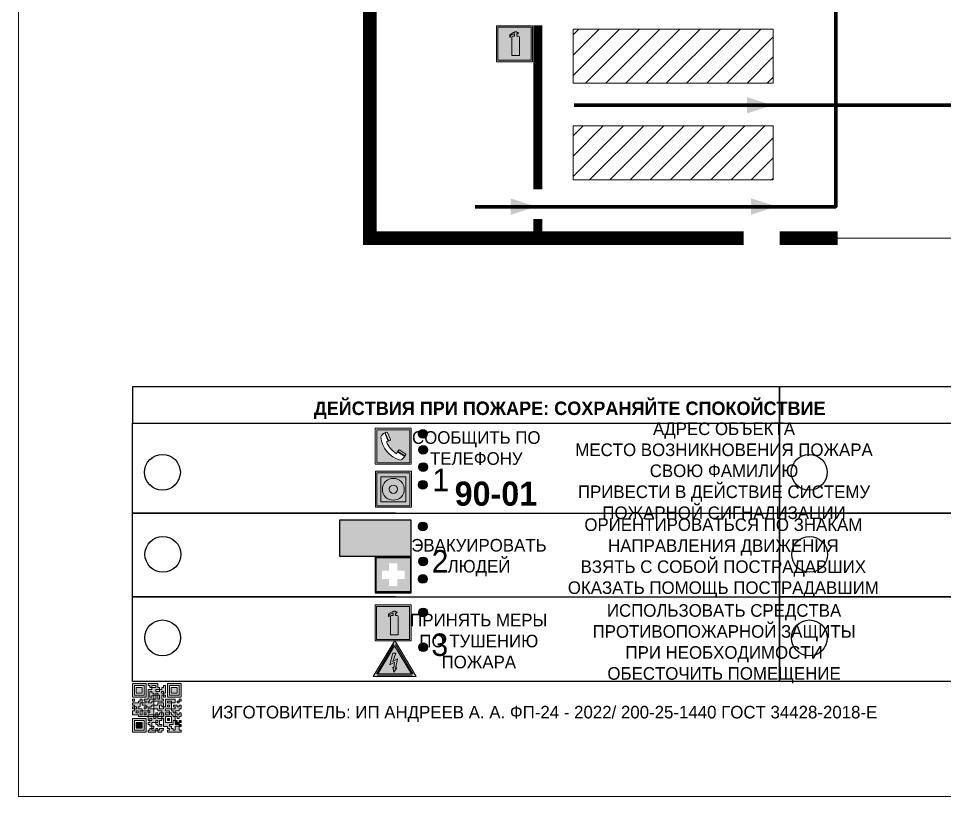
# Model space of a CAD drawing. Header units: millimetres. Extents: x 13810 to 67229, y 12374 to 21950.
# Drawn here: x 19059.6 to 19265.5, y 13756.9 to 13929.8 of the extents above; entities that cross this region are included whole.
import ezdxf

# ---------------------------------------------------------------- set-up
doc = ezdxf.new("R2010")
doc.units = ezdxf.units.MM
doc.layers.add('План_Штампы', color=7, linetype='Continuous')
doc.styles.add('обычный', font='arial.ttf')

# ---------------------------------------------------------------- blocks, each defined once
blk = doc.blocks.new('A$C3E6D3DDE')
at = {"lineweight": 5}
h = blk.add_hatch(color=40, dxfattribs=at)
h.paths.add_polyline_path([(24.1, 1.45), (16.46, -11.35), (31.74, -11.35)])
h.paths.add_polyline_path([(24.09, -0.46), (30.03, -10.41), (18.14, -10.41)], flags=16)
h.paths.add_polyline_path([(24.54, -3.08), (23.41, -6.02), (25.13, -5.01), (24.33, -8.5), (24.82, -8.27), (23.79, -9.86), (23.4, -8.04), (23.8, -8.43), (24.04, -6.29), (22.39, -7.25), (23.44, -3.08)], flags=0)
h = blk.add_hatch(color=256, dxfattribs=at)
h.paths.add_polyline_path([(24.37, 0.03, 0.567511), (23.82, 0.03), (17.59, -10.4, 0.582454), (17.86, -10.88), (30.32, -10.88, 0.582149), (30.6, -10.4)])
h.paths.add_polyline_path([(24.09, -0.46), (18.14, -10.41), (30.03, -10.41)], flags=16)
h.paths.add_polyline_path([(24.54, -3.08), (23.41, -6.02), (25.13, -5.01), (24.33, -8.5), (24.82, -8.27), (23.79, -9.86), (23.4, -8.04), (23.8, -8.43), (24.04, -6.29), (22.39, -7.25), (23.44, -3.08)], flags=0)
h = blk.add_hatch(color=40, dxfattribs=at)
h.paths.add_polyline_path([(24.09, -0.46), (18.14, -10.41), (30.03, -10.41)])
h.paths.add_polyline_path([(24.82, -8.27), (23.79, -9.86), (23.4, -8.04), (23.8, -8.43), (24.04, -6.29), (22.39, -7.25), (23.44, -3.08), (24.54, -3.08), (23.41, -6.02), (25.13, -5.01), (24.33, -8.5)], flags=16)
at = {"color": 40, "lineweight": 5}
for p, q in [((16.46, -11.35), (24.1, 1.45)), ((24.1, 1.45), (31.74, -11.35))]:
    blk.add_line(p, q, dxfattribs=at)
at = {"lineweight": 5}
for p, q in [((17.59, -10.4), (23.82, 0.03)), ((24.37, 0.03), (30.6, -10.4)), ((18.14, -10.41), (24.09, -0.46)), ((23.44, -3.08), (22.39, -7.25)), ((23.41, -6.02), (24.54, -3.08)), ((24.54, -3.08), (23.44, -3.08)), ((24.09, -0.46), (30.03, -10.41)), ((22.39, -7.25), (24.04, -6.29)), ((25.13, -5.01), (23.41, -6.02)), ((24.04, -6.29), (23.8, -8.43)), ((24.33, -8.5), (25.13, -5.01)), ((23.8, -8.43), (23.4, -8.04)), ((23.4, -8.04), (23.79, -9.86)), ((23.79, -9.86), (24.82, -8.27)), ((24.82, -8.27), (24.33, -8.5)), ((17.86, -10.88), (30.32, -10.88)), ((18.14, -10.41), (30.03, -10.41))]:
    blk.add_line(p, q, dxfattribs=at)
at = {"color": 50, "lineweight": 5}
blk.add_line((31.74, -11.35), (16.46, -11.35), dxfattribs=at)
blk = doc.blocks.new('A$C456E1F9C')
at = {"lineweight": 5}
h = blk.add_hatch(color=242, dxfattribs=at)
h.paths.add_polyline_path([(0.51, -1.47), (0.51, -13.26), (12.29, -13.26), (12.29, -1.47)])
h.paths.add_polyline_path([(5.42, -4.95, -0.254479), (4.78, -5.4), (3.52, -2.53, -0.209735), (4.23, -2.4)], flags=16)
h.paths.add_polyline_path([(8.53, -8.6), (10.87, -10.17), (10.54, -10.76), (8.03, -9.13, -0.192251)], flags=16)
h.paths.add_polyline_path([(4.61, -5.49, 0.005518), (3.87, -5.72, 0.128647), (7.49, -10.01, 0.00809), (7.83, -9.33), (10.47, -10.97, -0.16736), (8.99, -12.25, -0.327862), (1.95, -3.95, -0.166952), (3.36, -2.62)], flags=16)
at = {"color": 242, "lineweight": 5}
for p, q in [((0, -13.77), (0, -0.97)), ((12.8, -0.97), (0, -0.97)), ((4.61, -5.49), (3.36, -2.62)), ((3.52, -2.53), (4.78, -5.4)), ((4.23, -2.4), (5.42, -4.95)), ((12.8, -13.77), (12.8, -0.97)), ((7.83, -9.33), (10.47, -10.97)), ((8.03, -9.13), (10.54, -10.76)), ((10.81, -10.12), (8.53, -8.6)), ((10.54, -10.76), (10.8, -10.3)), ((10.8, -10.3), (10.81, -10.12)), ((0, -13.77), (12.8, -13.77))]:
    blk.add_line(p, q, dxfattribs=at)
blk.add_lwpolyline([(0.51, -1.47), (12.29, -1.47), (12.29, -13.26), (0.51, -13.26)], close=True, dxfattribs=at)
for centre, radius, start, end in [((4.59, -5.34), 2.99, 114.2845, 152.1974), ((4.02, -3.27), 0.891, 76.3284, 123.7092), ((11.12, -3.31), 9.19, 183.9915, 256.6009), ((14.98, -39.1), 35.17, 107.1487, 108.4135), ((13.86, -0.94), 11.08, 205.5536, 234.8762), ((4.68, -4.59), 0.824, 276.9621, 334.0723), ((-13.31, 0.8), 23.44, 332.5487, 334.4027), ((8.94, -9.5), 0.989, 114.4092, 157.9388), ((7.87, -9.46), 3, 291.9291, 329.9329)]:
    blk.add_arc(centre, radius, start, end, dxfattribs=at)
blk = doc.blocks.new('A$C54414219')
at = {"true_color": 0xffffff}
h = blk.add_hatch(color=7, dxfattribs=at)
h.paths.add_polyline_path([(2.39, -9.45), (2.39, -18.3), (11.23, -18.3), (11.23, -9.45)], flags=0)
h.paths.add_polyline_path([(10.71, -13.87, -1), (2.92, -13.87, -1)], flags=0)
h.paths.add_polyline_path([(8.3, -13.87, -1), (5.33, -13.87, -1)], flags=0)
h.paths.add_polyline_path([(0.41, -7.47), (0.41, -20.27), (13.21, -20.27), (13.21, -7.47)])
h.paths.add_polyline_path([(0.92, -19.77), (12.71, -19.77), (12.71, -7.98), (0.92, -7.98)], flags=16)
h.paths.add_polyline_path([(11.23, -9.45), (11.23, -18.3), (2.39, -18.3), (2.39, -9.45)], flags=0)
at = {"lineweight": 5}
h = blk.add_hatch(color=242, dxfattribs=at)
h.paths.add_polyline_path([(12.71, -7.98), (0.92, -7.98), (0.92, -19.77), (12.71, -19.77)])
h.paths.add_polyline_path([(11.23, -18.3), (2.39, -18.3), (2.39, -9.45), (11.23, -9.45)], flags=16)
h.paths.add_polyline_path([(10.71, -13.87, -1), (2.92, -13.87, -1)], flags=0)
h.paths.add_polyline_path([(8.3, -13.87, -1), (5.33, -13.87, -1)], flags=0)
at = {"true_color": 0xffffff}
h = blk.add_hatch(color=7, dxfattribs=at)
h.paths.add_polyline_path([(2.39, -9.45), (2.39, -18.3), (11.23, -18.3), (11.23, -9.45)])
h.paths.add_polyline_path([(10.71, -13.87, -1), (2.92, -13.87, -1)], flags=16)
h.paths.add_polyline_path([(8.3, -13.87, -1), (5.33, -13.87, -1)], flags=0)
at = {"lineweight": 5}
h = blk.add_hatch(color=242, dxfattribs=at)
h.paths.add_polyline_path([(2.92, -13.87, 1), (10.71, -13.87, 1)])
h.paths.add_polyline_path([(8.3, -13.87, -1), (5.33, -13.87, -1)], flags=16)
at = {"color": 242, "lineweight": 5}
for p, q in [((0.41, -20.27), (0.41, -7.47)), ((0.41, -7.47), (13.21, -7.47)), ((0.41, -7.47), (13.21, -7.47)), ((13.21, -20.27), (13.21, -7.47)), ((0.41, -20.27), (13.21, -20.27))]:
    blk.add_line(p, q, dxfattribs=at)
for points in [[(0.92, -7.98), (12.71, -7.98), (12.71, -19.77), (0.92, -19.77)], [(2.39, -9.45), (11.23, -9.45), (11.23, -18.3), (2.39, -18.3)]]:
    blk.add_lwpolyline(points, close=True, dxfattribs=at)
for radius in [3.89, 1.49]:
    blk.add_circle((6.81, -13.87), radius, dxfattribs=at)
blk = doc.blocks.new('A$C32E8229D')
at = {"true_color": 0xffffff}
blk.add_hatch(color=7, dxfattribs=at).paths.add_polyline_path([(0, 0), (0, -8), (16, -8), (16, 0)])
h = blk.add_hatch(color=126)
h.paths.add_polyline_path([(0.2, -0.2), (15.8, -0.2), (15.8, -7.8), (0.2, -7.8)])
h.paths.add_polyline_path([(13.49, -2.05), (12.08, -2.05), (11.37, -2.63, 0.162397), (11.29, -2.84), (11.29, -3.63), (10.35, -3.63), (10.35, -4.05), (11.68, -4.05), (11.68, -3.48), (12.26, -4.28), (11.29, -5.1), (11.29, -6.78), (11.85, -6.78), (11.85, -5.44), (12.8, -4.64), (12.8, -5.94), (14.46, -5.94), (14.46, -5.39), (13.45, -5.39), (13.45, -3.97), (12.46, -2.59), (13.15, -2.59), (13.69, -3.34), (14.18, -3)], flags=16)
h.paths.add_polyline_path([(10.74, -1.82, 1), (11.8, -1.82, 1)], flags=16)
h.paths.add_polyline_path([(9.39, -3.59), (5.99, -3.59), (6.56, -3.03), (5.91, -3.03), (5.1, -3.83), (5.91, -4.64), (6.56, -4.64), (5.99, -4.09), (9.39, -4.09)], flags=16)
h.paths.add_polyline_path([(4.29, -1.08), (1.72, -1.08), (1.72, -6.6), (4.29, -6.6)], flags=16)
at = {"color": 126}
blk.add_lwpolyline([(16, -8), (0, -8), (0, 0), (16, 0)], close=True, dxfattribs=at)
blk = doc.blocks.new('A$C18900ED3')
h = blk.add_hatch(color=126)
h.paths.add_polyline_path([(-0.18, -0.18), (-7.02, -0.18), (-7.02, -7.02), (-0.18, -7.02)])
h.paths.add_polyline_path([(-5.89, -4.46), (-5.89, -2.77), (-4.46, -2.77), (-4.46, -1.31), (-2.77, -1.31), (-2.77, -2.77), (-1.33, -2.77), (-1.33, -4.46), (-2.77, -4.46), (-2.77, -5.89), (-4.46, -5.89), (-4.46, -4.46)], flags=16)
at = {"color": 126}
for p, q in [((-7.2, 0), (-7.2, -7.2)), ((0, 0), (-7.2, 0)), ((0, -7.2), (0, 0)), ((-7.02, -7.02), (-7.02, -0.18)), ((-7.02, -0.18), (-0.18, -0.18)), ((-0.18, -0.18), (-0.18, -7.02)), ((-7.2, -7.2), (0, -7.2)), ((-0.18, -7.02), (-7.02, -7.02))]:
    blk.add_line(p, q, dxfattribs=at)
blk = doc.blocks.new('A$C3AD82952')
at = {"true_color": 0xf5f5ff}
h = blk.add_hatch(color=7, dxfattribs=at)
h.dxf.hatch_style = 1
h.paths.add_polyline_path([(8.21, 8.73, 0.414214), (7.89, 9.05), (7.22, 9.05), (7.22, 9.92), (7.59, 9.92, 1), (7.57, 10.36), (7.22, 10.36), (7.22, 10.6), (6.43, 10.6), (6.43, 10.36), (6.01, 10.36), (4.74, 9.59), (4.74, 8.69), (4.98, 8.73), (4.98, 9.26), (6.12, 9.91), (6.43, 9.91), (6.43, 9.05), (5.76, 9.05, 0.414214), (5.44, 8.73), (5.44, 2.2), (8.21, 2.2)], flags=0)
h.paths.add_polyline_path([(12.8, 12.8), (0, 12.8), (0, 0), (12.8, 0)])
h.paths.add_polyline_path([(0.51, 12.29), (12.29, 12.29), (12.29, 0.51), (0.51, 0.51)], flags=16)
h.paths.add_polyline_path([(4.74, 9.59), (6.01, 10.36), (6.43, 10.36), (6.43, 10.6), (7.22, 10.6), (7.22, 10.36), (7.59, 10.36, -0.94586), (7.59, 9.92), (7.22, 9.92), (7.22, 9.05), (7.89, 9.05, -0.414214), (8.21, 8.73), (8.21, 2.2), (5.44, 2.2), (5.44, 8.73, -0.414214), (5.76, 9.05), (6.43, 9.05), (6.43, 9.91), (6.12, 9.91), (4.98, 9.26), (4.98, 8.73), (4.74, 8.69)], flags=0)
h = blk.add_hatch(color=242)
h.dxf.hatch_style = 1
h.paths.add_polyline_path([(12.29, 12.29), (0.51, 12.29), (0.51, 0.51), (12.29, 0.51)])
h.paths.add_polyline_path([(4.74, 8.69), (4.74, 9.59), (6.01, 10.36), (6.43, 10.36), (6.43, 10.6), (7.22, 10.6), (7.22, 10.36), (7.59, 10.36, -0.94586), (7.59, 9.92), (7.22, 9.92), (7.22, 9.05), (7.89, 9.05, -0.414214), (8.21, 8.73), (8.21, 2.2), (5.44, 2.2), (5.44, 8.73, -0.414214), (5.76, 9.05), (6.43, 9.05), (6.43, 9.91), (6.12, 9.91), (4.98, 9.26), (4.98, 8.73)], flags=16)
h = blk.add_hatch(color=7, dxfattribs=at)
h.dxf.hatch_style = 1
h.paths.add_polyline_path([(8.21, 8.73, 0.414214), (7.89, 9.05), (7.22, 9.05), (7.22, 9.92), (7.59, 9.92, 1), (7.57, 10.36), (7.22, 10.36), (7.22, 10.6), (6.43, 10.6), (6.43, 10.36), (6.01, 10.36), (4.74, 9.59), (4.74, 8.69), (4.98, 8.73), (4.98, 9.26), (6.12, 9.91), (6.43, 9.91), (6.43, 9.05), (5.76, 9.05, 0.414214), (5.44, 8.73), (5.44, 2.2), (8.21, 2.2)])
at = {"color": 242, "lineweight": 5}
for p, q in [((0, 0), (0, 12.8)), ((0, 12.8), (12.8, 12.8)), ((6.01, 10.36), (4.74, 9.59)), ((4.98, 9.26), (6.12, 9.91)), ((6.01, 10.36), (6.43, 10.36)), ((6.12, 9.91), (6.43, 9.91)), ((7.22, 10.6), (6.43, 10.6)), ((6.43, 10.6), (6.43, 10.36)), ((6.43, 9.91), (6.43, 9.05)), ((7.22, 10.36), (7.22, 10.6)), ((7.59, 10.36), (7.22, 10.36)), ((7.22, 9.05), (7.22, 9.92)), ((7.59, 9.92), (7.22, 9.92)), ((12.8, 0), (12.8, 12.8)), ((4.74, 9.59), (4.74, 8.69)), ((4.74, 8.69), (4.98, 8.73)), ((4.98, 8.73), (4.98, 9.26)), ((5.44, 2.2), (5.44, 8.73)), ((5.76, 9.05), (6.43, 9.05)), ((7.89, 9.05), (7.22, 9.05)), ((8.21, 2.2), (8.21, 8.73)), ((0, 0), (12.8, 0)), ((5.44, 2.2), (8.21, 2.2))]:
    blk.add_line(p, q, dxfattribs=at)
blk.add_lwpolyline([(0.51, 12.29), (12.29, 12.29), (12.29, 0.51), (0.51, 0.51)], close=True, dxfattribs=at)
for centre, radius, start, end in [((7.58, 10.14), 0.223, 273.1875, 86.8125), ((5.76, 8.73), 0.32, 90, 180), ((7.89, 8.73), 0.32, 0, 90)]:
    blk.add_arc(centre, radius, start, end, dxfattribs=at)
blk = doc.blocks.new('QR')
at = {"lineweight": 0}
h = blk.add_hatch(color=256, dxfattribs=at)
h.dxf.hatch_style = 1
h.paths.add_polyline_path([(9241.16, 2687.38), (9242.01, 2687.38), (9242.01, 2687.83), (9241.59, 2687.83), (9241.59, 2688.68), (9239.45, 2688.68), (9239.45, 2688.25), (9239.86, 2688.25), (9239.86, 2687.83), (9240.29, 2687.83), (9240.29, 2688.25), (9241.16, 2688.25), (9241.16, 2687.83), (9240.29, 2687.83), (9240.29, 2687.38), (9239.45, 2687.38), (9239.45, 2685.22), (9238.57, 2685.22), (9238.57, 2684.8), (9239.02, 2684.8), (9239.02, 2684.37), (9238.13, 2684.37), (9238.13, 2683.92), (9239.02, 2683.92), (9239.02, 2683.5), (9239.44, 2683.5), (9239.44, 2682.64), (9239.87, 2682.64), (9239.87, 2682.18), (9239.44, 2682.18), (9239.44, 2682.64), (9238.13, 2682.64), (9238.13, 2681.76), (9237.71, 2681.76), (9237.71, 2682.64), (9238.13, 2682.64), (9238.13, 2683.07), (9237.27, 2683.07), (9237.27, 2683.51), (9237.71, 2683.51), (9237.71, 2684.37), (9238.13, 2684.37), (9238.13, 2685.22), (9237.71, 2685.22), (9237.71, 2684.8), (9237.28, 2684.8), (9237.28, 2684.38), (9235.98, 2684.38), (9235.98, 2683.92), (9236.4, 2683.92), (9236.4, 2683.49), (9236.84, 2683.49), (9236.84, 2683.07), (9236.4, 2683.07), (9236.4, 2682.64), (9235.98, 2682.64), (9235.98, 2681.76), (9237.29, 2681.76), (9237.29, 2681.33), (9239.43, 2681.33), (9239.43, 2681.76), (9240.74, 2681.76), (9240.74, 2683.05), (9239.87, 2683.05), (9239.87, 2683.5), (9240.29, 2683.5), (9240.29, 2683.91), (9240.74, 2683.91), (9240.74, 2684.81), (9240.29, 2684.81), (9240.29, 2684.79), (9240.29, 2684.37), (9239.45, 2684.37), (9239.45, 2684.8), (9239.87, 2684.8), (9239.87, 2685.21), (9240.74, 2685.21), (9240.74, 2686.1), (9240.29, 2686.1), (9240.29, 2685.64), (9239.86, 2685.64), (9239.86, 2686.95), (9240.29, 2686.95), (9240.29, 2686.52), (9240.74, 2686.52), (9240.74, 2686.1), (9241.16, 2686.1), (9241.16, 2686.53), (9241.59, 2686.53), (9241.59, 2686.1), (9242.02, 2686.1), (9242.02, 2685.21), (9241.59, 2685.21), (9241.59, 2686.1), (9241.16, 2686.1), (9241.16, 2685.21), (9240.74, 2685.21), (9240.74, 2684.81), (9242.89, 2684.81), (9242.89, 2685.22), (9242.47, 2685.22), (9242.47, 2686.11), (9242.89, 2686.11), (9242.89, 2686.52), (9242.46, 2686.52), (9242.46, 2686.95), (9242.89, 2686.95), (9242.89, 2686.52), (9243.32, 2686.52), (9243.32, 2688.26), (9242.9, 2688.26), (9242.9, 2687.83), (9242.47, 2687.83), (9242.47, 2687.38), (9242.01, 2687.38), (9242.01, 2686.94), (9241.16, 2686.94)])
h.paths.add_polyline_path([(9239.02, 2682.18), (9239.02, 2681.76), (9238.54, 2681.76), (9238.54, 2682.18)], flags=16)
h.paths.add_polyline_path([(9237.27, 2682.65), (9237.27, 2682.19), (9236.83, 2682.19), (9236.83, 2682.65)], flags=16)
h = blk.add_hatch(color=256, dxfattribs=at)
h.dxf.hatch_style = 1
h.paths.add_polyline_path([(9238.15, 2687.83), (9236.83, 2687.83), (9236.83, 2686.52), (9238.15, 2686.52)], flags=0)
h.paths.add_polyline_path([(9239.01, 2685.65), (9239.01, 2688.68), (9235.98, 2688.68), (9235.98, 2685.65)])
h.paths.add_polyline_path([(9236.41, 2686.1), (9236.41, 2688.26), (9238.56, 2688.26), (9238.56, 2686.1)], flags=16)
h.paths.add_polyline_path([(9236.83, 2686.52), (9236.83, 2687.83), (9238.15, 2687.83), (9238.15, 2686.52)], flags=0)
h = blk.add_hatch(color=256, dxfattribs=at)
h.dxf.hatch_style = 1
h.paths.add_polyline_path([(9238.15, 2686.52), (9238.15, 2687.83), (9236.83, 2687.83), (9236.83, 2686.52)])
h.paths.add_polyline_path([(9245.91, 2686.52), (9245.91, 2687.83), (9244.59, 2687.83), (9244.59, 2686.52)], flags=0)
h.paths.add_polyline_path([(9246.77, 2685.65), (9246.77, 2688.68), (9243.74, 2688.68), (9243.74, 2685.65)])
h.paths.add_polyline_path([(9244.17, 2686.1), (9244.17, 2688.26), (9246.32, 2688.26), (9246.32, 2686.1)], flags=16)
h.paths.add_polyline_path([(9244.59, 2686.52), (9244.59, 2687.83), (9245.91, 2687.83), (9245.91, 2686.52)], flags=0)
h = blk.add_hatch(color=256, dxfattribs=at)
h.dxf.hatch_style = 1
h.paths.add_polyline_path([(9243.32, 2686.11), (9242.89, 2686.11), (9242.89, 2685.64), (9243.32, 2685.64)])
h.paths.add_polyline_path([(9239.02, 2683.07), (9239.02, 2683.5), (9238.56, 2683.5), (9238.56, 2683.07)])
h.paths.add_polyline_path([(9236.4, 2684.8), (9236.4, 2685.22), (9235.98, 2685.22), (9235.98, 2684.8)])
h.paths.add_polyline_path([(9236.4, 2683.07), (9236.4, 2683.49), (9235.98, 2683.49), (9235.98, 2683.07)])
h = blk.add_hatch(color=256, dxfattribs=at)
h.dxf.hatch_style = 1
h.paths.add_polyline_path([(9240.75, 2681.76), (9240.75, 2681.35), (9241.17, 2681.35), (9241.17, 2681.76)])
h.paths.add_polyline_path([(9241.6, 2682.18), (9241.17, 2682.18), (9241.17, 2681.76), (9241.6, 2681.76)])
h.paths.add_polyline_path([(9242.47, 2681.34), (9242.47, 2682.19), (9242.02, 2682.19), (9242.02, 2681.76), (9241.6, 2681.76), (9241.6, 2681.34)])
h.paths.add_polyline_path([(9239.87, 2678.3), (9239.44, 2678.3), (9239.44, 2677.89), (9241.17, 2677.89), (9241.17, 2678.3), (9240.28, 2678.3), (9240.28, 2678.73), (9239.87, 2678.73)])
h.paths.add_polyline_path([(9240.75, 2678.73), (9240.75, 2679.19), (9240.28, 2679.19), (9240.28, 2678.73)])
h.paths.add_polyline_path([(9241.6, 2678.73), (9241.17, 2678.73), (9241.17, 2678.3), (9241.6, 2678.3)])
h.paths.add_polyline_path([(9242.02, 2678.3), (9241.6, 2678.3), (9241.6, 2677.89), (9242.48, 2677.89), (9242.48, 2678.31), (9242.9, 2678.31), (9242.9, 2678.73), (9242.02, 2678.73)])
h.paths.add_polyline_path([(9246.36, 2684.37), (9246.36, 2684.79), (9245.93, 2684.79), (9245.93, 2684.37)])
h.paths.add_polyline_path([(9246.78, 2685.2), (9246.36, 2685.2), (9246.36, 2684.79), (9246.78, 2684.79)])
h.paths.add_polyline_path([(9245.91, 2687.83), (9244.59, 2687.83), (9244.59, 2686.52), (9245.91, 2686.52)])
h = blk.add_hatch(color=256, dxfattribs=at)
h.dxf.hatch_style = 1
h.paths.add_polyline_path([(9243.32, 2682.64), (9243.32, 2683.07), (9244.62, 2683.07), (9244.62, 2684.37), (9243.74, 2684.37), (9243.74, 2684.8), (9244.62, 2684.8), (9244.62, 2684.37), (9245.48, 2684.37), (9245.48, 2685.22), (9243.32, 2685.22), (9243.32, 2683.5), (9242.89, 2683.5), (9242.89, 2683.06), (9242.01, 2683.06), (9242.01, 2683.91), (9242.47, 2683.91), (9242.47, 2683.5), (9242.89, 2683.5), (9242.89, 2684.38), (9241.59, 2684.38), (9241.59, 2683.91), (9240.74, 2683.91), (9240.74, 2683.05), (9241.59, 2683.05), (9241.59, 2682.64), (9242.47, 2682.64), (9242.47, 2682.19), (9242.91, 2682.19), (9242.91, 2681.34), (9242.48, 2681.34), (9242.48, 2680.91), (9242.91, 2680.91), (9242.91, 2679.17), (9243.75, 2679.17), (9243.75, 2678.73), (9244.2, 2678.73), (9244.2, 2678.3), (9243.75, 2678.3), (9243.75, 2677.88), (9246.78, 2677.88), (9246.78, 2678.3), (9246.35, 2678.3), (9246.35, 2679.19), (9245.48, 2679.19), (9245.48, 2678.31), (9245.05, 2678.31), (9245.05, 2678.73), (9244.62, 2678.73), (9244.62, 2679.19), (9244.2, 2679.19), (9244.2, 2679.61), (9245.05, 2679.61), (9245.05, 2680.46), (9245.48, 2680.46), (9245.48, 2681.34), (9245.04, 2681.34), (9245.04, 2681.76), (9244.63, 2681.76), (9244.63, 2682.19), (9244.21, 2682.19), (9244.21, 2681.76), (9243.32, 2681.76), (9243.32, 2682.19), (9244.21, 2682.19), (9244.21, 2682.64)])
h.paths.add_polyline_path([(9243.75, 2683.49), (9243.75, 2683.92), (9244.21, 2683.92), (9244.21, 2683.49)], flags=16)
h.paths.add_polyline_path([(9243.32, 2681.34), (9244.63, 2681.34), (9244.63, 2680.04), (9243.32, 2680.04)], flags=16)
h.paths.add_polyline_path([(9243.76, 2680.89), (9244.18, 2680.89), (9244.18, 2680.48), (9243.76, 2680.48)], flags=0)
h = blk.add_hatch(color=256, dxfattribs=at)
h.dxf.hatch_style = 1
h.paths.add_polyline_path([(9246.36, 2683.07), (9246.78, 2683.07), (9246.78, 2683.92), (9246.36, 2683.92), (9246.36, 2683.49), (9245.92, 2683.49), (9245.92, 2683.92), (9245.06, 2683.92), (9245.06, 2683.49), (9245.48, 2683.49), (9245.48, 2683.07), (9244.62, 2683.07), (9244.62, 2682.65), (9245.05, 2682.65), (9245.05, 2682.18), (9245.48, 2682.18), (9245.48, 2682.65), (9246.36, 2682.65)])
h.paths.add_polyline_path([(9246.78, 2682.18), (9246.36, 2682.18), (9246.36, 2681.75), (9245.92, 2681.75), (9245.92, 2682.18), (9245.48, 2682.18), (9245.48, 2681.34), (9245.48, 2681.34), (9245.94, 2681.34), (9245.94, 2680.91), (9246.36, 2680.91), (9246.36, 2681.34), (9246.78, 2681.34)])
h = blk.add_hatch(color=256, dxfattribs=at)
h.dxf.hatch_style = 1
h.paths.add_polyline_path([(9235.98, 2680.9), (9235.98, 2677.86), (9239.02, 2677.86), (9239.02, 2680.9)])
h.paths.add_polyline_path([(9238.57, 2680.48), (9238.57, 2678.32), (9236.41, 2678.32), (9236.41, 2680.48)], flags=16)
h.paths.add_polyline_path([(9238.15, 2680.05), (9238.15, 2678.74), (9236.83, 2678.74), (9236.83, 2680.05)], flags=0)
h = blk.add_hatch(color=256, dxfattribs=at)
h.dxf.hatch_style = 1
h.paths.add_polyline_path([(9238.15, 2680.05), (9236.83, 2680.05), (9236.83, 2678.74), (9238.15, 2678.74)])
h = blk.add_hatch(color=256, dxfattribs=at)
h.dxf.hatch_style = 1
h.paths.add_polyline_path([(9242.02, 2680.46), (9242.48, 2680.46), (9242.48, 2680.91), (9241.58, 2680.91), (9241.58, 2681.35), (9241.17, 2681.35), (9241.17, 2680.91), (9240.75, 2680.91), (9240.75, 2681.33), (9239.43, 2681.33), (9239.43, 2680.46), (9239.86, 2680.46), (9239.86, 2680.92), (9240.3, 2680.92), (9240.3, 2680.46), (9239.86, 2680.46), (9239.86, 2680.04), (9239.44, 2680.04), (9239.44, 2679.62), (9239.86, 2679.62), (9239.86, 2679.19), (9240.29, 2679.19), (9240.29, 2680.03), (9241.18, 2680.03), (9241.18, 2680.47), (9241.6, 2680.47), (9241.6, 2680.03), (9241.18, 2680.03), (9241.18, 2679.61), (9241.6, 2679.61), (9241.6, 2679.19), (9242.47, 2679.19), (9242.47, 2679.6), (9242.02, 2679.6)])
h = blk.add_hatch(color=256, dxfattribs=at)
h.dxf.hatch_style = 1
h.paths.add_polyline_path([(9244.18, 2680.48), (9244.18, 2680.89), (9243.76, 2680.89), (9243.76, 2680.48)])
h = blk.add_hatch(color=256, dxfattribs=at)
h.dxf.hatch_style = 1
h.paths.add_polyline_path([(9245.93, 2680.04), (9245.93, 2680.46), (9245.48, 2680.46), (9245.48, 2679.62), (9246.35, 2679.62), (9246.35, 2680.04)])
h.paths.add_polyline_path([(9246.78, 2680.04), (9246.78, 2680.46), (9246.35, 2680.46), (9246.35, 2680.04)])
h.paths.add_polyline_path([(9246.78, 2679.18), (9246.78, 2679.62), (9246.35, 2679.62), (9246.35, 2679.18)])
for points in [[(9237.71, 2685.22), (9238.13, 2685.22), (9238.13, 2684.37), (9237.71, 2684.37), (9237.71, 2683.51), (9237.27, 2683.51), (9237.27, 2683.07), (9238.13, 2683.07), (9238.13, 2682.64), (9237.71, 2682.64), (9237.71, 2681.76), (9238.13, 2681.76), (9238.13, 2682.64), (9239.44, 2682.64), (9239.44, 2683.5), (9239.02, 2683.5), (9239.02, 2683.07), (9238.56, 2683.07), (9238.56, 2683.5), (9239.02, 2683.5), (9239.02, 2683.92), (9238.13, 2683.92), (9238.13, 2684.37), (9239.02, 2684.37), (9239.02, 2684.8), (9238.57, 2684.8), (9238.57, 2685.22), (9239.45, 2685.22), (9239.45, 2687.38), (9240.29, 2687.38), (9240.29, 2687.83), (9239.86, 2687.83), (9239.86, 2688.25), (9239.45, 2688.25), (9239.45, 2688.68), (9241.59, 2688.68), (9241.59, 2687.83), (9242.01, 2687.83), (9242.01, 2687.38), (9242.47, 2687.38), (9242.47, 2687.83), (9242.9, 2687.83), (9242.9, 2688.26), (9243.32, 2688.26), (9243.32, 2686.52), (9242.89, 2686.52), (9242.89, 2686.11), (9243.32, 2686.11), (9243.32, 2685.64), (9242.89, 2685.64), (9242.89, 2686.11), (9242.47, 2686.11), (9242.47, 2685.22), (9242.89, 2685.22), (9242.89, 2684.81), (9240.74, 2684.81), (9240.74, 2683.91), (9241.59, 2683.91), (9241.59, 2684.38), (9242.89, 2684.38), (9242.89, 2683.5), (9242.47, 2683.5), (9242.47, 2683.91), (9242.01, 2683.91), (9242.01, 2683.06), (9242.89, 2683.06), (9242.89, 2683.5), (9243.32, 2683.5), (9243.32, 2685.22), (9245.48, 2685.22), (9245.48, 2684.37), (9244.62, 2684.37), (9244.62, 2683.07), (9245.48, 2683.07), (9245.48, 2683.49), (9245.06, 2683.49), (9245.06, 2683.92), (9245.92, 2683.92), (9245.92, 2683.49), (9246.36, 2683.49), (9246.36, 2683.92), (9246.78, 2683.92), (9246.78, 2683.07), (9246.36, 2683.07), (9246.36, 2682.65), (9245.48, 2682.65), (9245.48, 2682.18), (9245.92, 2682.18), (9245.92, 2681.75), (9246.36, 2681.75), (9246.36, 2682.18), (9246.78, 2682.18), (9246.78, 2681.34), (9246.36, 2681.34), (9246.36, 2680.91), (9245.94, 2680.91), (9245.94, 2681.34), (9245.48, 2681.34), (9245.48, 2680.46), (9245.93, 2680.46), (9245.93, 2680.04), (9246.35, 2680.04), (9246.35, 2680.46), (9246.78, 2680.46), (9246.78, 2680.04), (9246.78, 2680.04), (9246.35, 2680.04), (9246.35, 2679.62), (9246.78, 2679.62), (9246.78, 2679.18), (9246.35, 2679.18), (9246.35, 2678.3), (9246.78, 2678.3), (9246.78, 2677.88), (9243.75, 2677.88), (9243.75, 2678.3), (9244.2, 2678.3), (9244.2, 2678.73), (9243.75, 2678.73), (9243.75, 2679.17), (9242.91, 2679.17), (9242.91, 2680.91), (9242.48, 2680.91), (9242.48, 2680.46), (9242.02, 2680.46), (9242.02, 2679.6), (9242.47, 2679.6), (9242.47, 2679.19), (9241.6, 2679.19), (9241.6, 2679.61), (9241.18, 2679.61), (9241.18, 2680.03), (9240.29, 2680.03), (9240.29, 2679.19), (9240.75, 2679.19), (9240.75, 2678.73), (9240.28, 2678.73), (9240.28, 2678.3), (9241.17, 2678.3), (9241.17, 2678.73), (9241.6, 2678.73), (9241.6, 2678.3), (9242.02, 2678.3), (9242.02, 2678.73), (9242.9, 2678.73), (9242.9, 2678.31), (9242.48, 2678.31), (9242.48, 2677.89), (9241.6, 2677.89), (9241.6, 2678.3), (9241.17, 2678.3), (9241.17, 2677.89), (9239.44, 2677.89), (9239.44, 2678.3), (9239.87, 2678.3), (9239.87, 2678.73), (9240.28, 2678.73), (9240.28, 2679.19), (9240.29, 2679.19), (9239.86, 2679.19), (9239.86, 2679.62), (9239.44, 2679.62), (9239.44, 2680.04), (9239.86, 2680.04), (9239.86, 2680.46), (9239.43, 2680.46), (9239.43, 2681.33), (9237.29, 2681.33), (9237.29, 2681.76), (9235.98, 2681.76), (9235.98, 2682.64), (9236.4, 2682.64), (9236.4, 2683.07), (9235.98, 2683.07), (9235.98, 2683.49), (9236.4, 2683.49), (9236.4, 2683.92), (9235.98, 2683.92), (9235.98, 2684.38), (9237.28, 2684.38), (9237.28, 2684.8), (9237.71, 2684.8), (9237.71, 2685.22), (9237.92, 2685.22)], [(9240.74, 2686.1), (9240.74, 2686.52), (9240.29, 2686.52), (9240.29, 2686.95), (9239.86, 2686.95), (9239.86, 2685.64), (9240.29, 2685.64), (9240.29, 2686.1), (9240.74, 2686.1), (9240.74, 2686.52)], [(9240.74, 2685.21), (9239.87, 2685.21), (9239.87, 2684.8), (9239.45, 2684.8), (9239.45, 2684.37), (9240.29, 2684.37), (9240.29, 2684.79), (9240.29, 2684.81), (9240.74, 2684.81), (9240.74, 2685.21), (9239.87, 2685.21)], [(9244.62, 2684.37), (9244.62, 2684.8), (9243.74, 2684.8), (9243.74, 2684.37), (9244.62, 2684.37)], [(9240.74, 2683.05), (9240.74, 2681.76), (9239.43, 2681.76), (9239.43, 2681.33), (9240.75, 2681.33), (9240.75, 2681.35), (9240.75, 2680.91), (9241.17, 2680.91), (9241.17, 2681.35), (9241.58, 2681.35), (9241.58, 2680.91), (9242.48, 2680.91), (9242.48, 2681.34), (9242.91, 2681.34), (9242.91, 2682.19), (9242.47, 2682.19), (9242.47, 2682.64), (9241.59, 2682.64), (9241.59, 2683.05), (9240.74, 2683.05)], [(9240.74, 2683.91), (9240.29, 2683.91), (9240.29, 2683.5), (9239.87, 2683.5), (9239.87, 2683.05), (9240.74, 2683.05), (9240.74, 2683.91)], [(9241.6, 2681.76), (9242.02, 2681.76), (9242.02, 2682.19), (9242.47, 2682.19), (9242.47, 2681.34), (9241.6, 2681.34), (9241.6, 2681.76)], [(9244.62, 2683.07), (9243.32, 2683.07), (9243.32, 2682.64), (9244.21, 2682.64), (9244.21, 2682.19), (9243.32, 2682.19), (9243.32, 2681.76), (9244.21, 2681.76), (9244.21, 2682.19), (9244.63, 2682.19), (9244.63, 2681.76), (9245.04, 2681.76), (9245.04, 2681.34), (9245.48, 2681.34)], [(9245.48, 2682.18), (9245.05, 2682.18), (9245.05, 2682.65), (9244.62, 2682.65), (9244.62, 2683.07)], [(9245.48, 2682.18), (9245.48, 2681.34)], [(9239.86, 2680.46), (9239.86, 2680.92), (9240.3, 2680.92), (9240.3, 2680.46), (9239.86, 2680.46)], [(9245.48, 2680.46), (9245.05, 2680.46), (9245.05, 2679.61), (9244.2, 2679.61), (9244.2, 2679.19), (9244.62, 2679.19), (9244.62, 2678.73), (9245.05, 2678.73), (9245.05, 2678.31), (9245.48, 2678.31), (9245.48, 2679.19), (9246.35, 2679.19), (9246.35, 2679.07)], [(9246.35, 2679.62), (9245.48, 2679.62), (9245.48, 2680.46)], [(9245.48, 2680.46), (9245.48, 2679.62), (9246.35, 2679.62), (9246.35, 2680.04), (9245.93, 2680.04), (9245.93, 2680.46), (9245.48, 2680.46), (9245.48, 2679.62)], [(9246.35, 2679.62), (9246.35, 2679.18)]]:
    blk.add_lwpolyline(points, dxfattribs=at)
for points in [[(9235.98, 2685.65), (9239.01, 2685.65), (9239.01, 2688.68), (9235.98, 2688.68)], [(9236.41, 2688.26), (9238.56, 2688.26), (9238.56, 2686.1), (9236.41, 2686.1)], [(9240.29, 2687.83), (9241.16, 2687.83), (9241.16, 2688.25), (9240.29, 2688.25)], [(9240.29, 2688.25), (9241.16, 2688.25), (9241.16, 2687.83), (9240.29, 2687.83)], [(9243.74, 2685.65), (9246.77, 2685.65), (9246.77, 2688.68), (9243.74, 2688.68)], [(9244.17, 2688.26), (9246.32, 2688.26), (9246.32, 2686.1), (9244.17, 2686.1)], [(9236.83, 2687.83), (9238.15, 2687.83), (9238.15, 2686.52), (9236.83, 2686.52)], [(9241.16, 2686.1), (9240.74, 2686.1), (9240.74, 2685.21), (9241.16, 2685.21)], [(9242.01, 2687.38), (9241.16, 2687.38), (9241.16, 2686.94), (9242.01, 2686.94)], [(9241.16, 2687.38), (9242.01, 2687.38), (9242.01, 2686.94), (9241.16, 2686.94)], [(9241.16, 2686.53), (9241.59, 2686.53), (9241.59, 2686.1), (9241.16, 2686.1)], [(9241.59, 2686.1), (9242.02, 2686.1), (9242.02, 2685.21), (9241.59, 2685.21)], [(9242.89, 2686.52), (9242.46, 2686.52), (9242.46, 2686.95), (9242.89, 2686.95)], [(9244.59, 2687.83), (9245.91, 2687.83), (9245.91, 2686.52), (9244.59, 2686.52)], [(9235.98, 2684.8), (9236.4, 2684.8), (9236.4, 2685.22), (9235.98, 2685.22)], [(9245.93, 2684.79), (9246.36, 2684.79), (9246.36, 2684.37), (9245.93, 2684.37)], [(9246.36, 2685.2), (9246.78, 2685.2), (9246.78, 2684.79), (9246.36, 2684.79)], [(9236.4, 2683.07), (9236.84, 2683.07), (9236.84, 2683.49), (9236.4, 2683.49)], [(9236.83, 2682.19), (9237.27, 2682.19), (9237.27, 2682.65), (9236.83, 2682.65)], [(9238.54, 2682.18), (9239.02, 2682.18), (9239.02, 2681.76), (9238.54, 2681.76)], [(9239.44, 2682.64), (9239.87, 2682.64), (9239.87, 2682.18), (9239.44, 2682.18)], [(9241.17, 2682.18), (9241.6, 2682.18), (9241.6, 2681.76), (9241.17, 2681.76)], [(9243.75, 2683.92), (9244.21, 2683.92), (9244.21, 2683.49), (9243.75, 2683.49)], [(9235.98, 2677.86), (9239.02, 2677.86), (9239.02, 2680.9), (9235.98, 2680.9)], [(9236.41, 2680.48), (9238.57, 2680.48), (9238.57, 2678.32), (9236.41, 2678.32)], [(9236.83, 2680.05), (9238.15, 2680.05), (9238.15, 2678.74), (9236.83, 2678.74)], [(9240.75, 2681.76), (9241.17, 2681.76), (9241.17, 2681.35), (9240.75, 2681.35)], [(9241.18, 2680.03), (9241.6, 2680.03), (9241.6, 2680.47), (9241.18, 2680.47)], [(9243.32, 2680.04), (9244.63, 2680.04), (9244.63, 2681.34), (9243.32, 2681.34)], [(9243.76, 2680.89), (9244.18, 2680.89), (9244.18, 2680.48), (9243.76, 2680.48)]]:
    blk.add_lwpolyline(points, close=True, dxfattribs=at)

msp = doc.modelspace()

# ---------------------------------------------------------------- hatches: boundary and pattern name
at = {"lineweight": 0}
h = msp.add_hatch(dxfattribs=at)
h.set_pattern_fill('ANSI31', color=256)
h.set_pattern_definition([(45, (-1655.915, 12354.516), (-2.24506403, 2.24506403), [])])
h.paths.add_polyline_path([(19227.39, 13927.5), (19182.89, 13927.5), (19182.89, 13915.49), (19227.39, 13915.49)])
h.paths.add_polyline_path([(19227.39, 13905.97), (19182.89, 13905.97), (19182.89, 13893.96), (19227.39, 13893.96)])
h.paths.add_polyline_path([(19352.58, 13929.44), (19271.27, 13929.44), (19271.27, 13917.43), (19352.58, 13917.43)])
h.paths.add_polyline_path([(19352.58, 13904.75), (19290.87, 13904.75), (19290.87, 13892.74), (19352.58, 13892.74)])
h.paths.add_polyline_path([(19328.15, 13960.87), (19318.87, 13960.87), (19318.87, 13948.62), (19328.15, 13948.62)])
h.paths.add_polyline_path([(19432.98, 13986.99), (19425.52, 13986.99), (19425.52, 13973.61), (19432.98, 13973.61)])
h.paths.add_polyline_path([(19440.45, 13986.99), (19432.98, 13986.99), (19432.98, 13973.61), (19440.45, 13973.61)])
h.paths.add_polyline_path([(19484.48, 13986.99), (19477.01, 13986.99), (19477.01, 13973.61), (19484.48, 13973.61)])
h.paths.add_polyline_path([(19526.39, 13960.46), (19501.75, 13960.46), (19501.75, 13952.13), (19526.39, 13952.13)])
h.paths.add_polyline_path([(19558.69, 13958.78, 1), (19537.54, 13958.78, 1)])
h.paths.add_polyline_path([(19565.59, 13987.44), (19552.2, 13987.44), (19552.2, 13979.98), (19565.59, 13979.98)])
h.paths.add_polyline_path([(19565.59, 13994.9), (19552.2, 13994.9), (19552.2, 13987.44), (19565.59, 13987.44)])
h = msp.add_hatch(color=256, dxfattribs=at)
h.dxf.hatch_style = 1
h.paths.add_polyline_path([(19148.54, 13837.54, 1), (19150.48, 13837.54, 1)])
h = msp.add_hatch(color=256, dxfattribs=at)
h.dxf.hatch_style = 1
h.paths.add_polyline_path([(19148.65, 13833.95, 1), (19150.58, 13833.95, 1)])
h = msp.add_hatch(color=256, dxfattribs=at)
h.dxf.hatch_style = 1
h.paths.add_polyline_path([(19148.61, 13830.14, 1), (19150.54, 13830.14, 1)])
h = msp.add_hatch(color=256, dxfattribs=at)
h.dxf.hatch_style = 1
h.paths.add_polyline_path([(19148.53, 13826.22, 1), (19150.46, 13826.22, 1)])
h = msp.add_hatch(color=256, dxfattribs=at)
h.dxf.hatch_style = 1
h.paths.add_polyline_path([(19148.54, 13816.95, 1), (19150.47, 13816.95, 1)])
h = msp.add_hatch(color=256, dxfattribs=at)
h.dxf.hatch_style = 1
h.paths.add_polyline_path([(19148.58, 13809.17, 1), (19150.51, 13809.17, 1)])
h = msp.add_hatch(color=256, dxfattribs=at)
h.dxf.hatch_style = 1
h.paths.add_polyline_path([(19148.57, 13805.27, 1), (19150.5, 13805.27, 1)])
h = msp.add_hatch(color=256, dxfattribs=at)
h.dxf.hatch_style = 1
h.paths.add_polyline_path([(19148.63, 13797.84, 1), (19150.56, 13797.84, 1)])
h = msp.add_hatch(color=256, dxfattribs=at)
h.dxf.hatch_style = 1
h.paths.add_polyline_path([(19148.64, 13790.08, 1), (19150.57, 13790.08, 1)])

# ---------------------------------------------------------------- linework, layer by layer
at = {"color": 126, "lineweight": 0, "true_color": 0x008754}
msp.add_lwpolyline([(19059.64, 14151.92), (19659.64, 14151.92), (19659.64, 13756.92), (19059.64, 13756.92)], close=True, dxfattribs=at)
at = {"lineweight": 0}
for points, const_width in [([(19244.76, 14054.5), (19137.73, 14054.5), (19137.73, 13881.02), (19220.79, 13881.02)], 3), ([(19175.05, 13891.85), (19175.05, 13928.34)], 2), ([(19175.05, 13881.02), (19175.05, 13885.28)], 2), ([(19228.84, 13881.02), (19241.71, 13881.02)], 3)]:
    msp.add_lwpolyline(points, dxfattribs=dict(at, const_width=const_width))
at = {"color": 126, "lineweight": 100, "true_color": 0x008754}
for points in [[(19161.17, 13888), (19241.29, 13888), (19241.29, 13950.08)], [(19183.17, 13910.59), (19241.29, 13910.59)], [(19241.29, 13910.59), (19338.47, 13910.59)]]:
    msp.add_lwpolyline(points, dxfattribs=at)
at = {"lineweight": 0}
for points in [[(19182.89, 13915.49), (19227.39, 13915.49), (19227.39, 13927.5), (19182.89, 13927.5)], [(19182.89, 13893.96), (19227.39, 13893.96), (19227.39, 13905.97), (19182.89, 13905.97)]]:
    msp.add_lwpolyline(points, close=True, dxfattribs=at)
msp.add_lwpolyline([(19241.71, 13881.02), (19273.8, 13881.02)], dxfattribs=at)
for points in [[(19085, 13839.89), (19228.77, 13839.89), (19228.77, 13847.94), (19085, 13847.94)], [(19228.77, 13839.89), (19372.53, 13839.89), (19372.53, 13847.94), (19228.77, 13847.94)], [(19085, 13839.89), (19228.77, 13839.89), (19228.77, 13782.49), (19085, 13782.49)], [(19228.77, 13839.89), (19372.53, 13839.89), (19372.53, 13782.49), (19228.77, 13782.49)]]:
    msp.add_lwpolyline(points, close=True)
for points in [[(19143.42, 13819.9), (19085, 13819.9), (19228.77, 13819.9)], [(19287.18, 13819.9), (19228.77, 13819.9), (19372.53, 13819.9)], [(19143.42, 13801.32), (19085, 13801.32), (19228.77, 13801.32)], [(19287.18, 13801.32), (19228.77, 13801.32), (19372.53, 13801.32)]]:
    msp.add_lwpolyline(points)
for centre, radius in [((19149.51, 13837.54), 0.966), ((19149.61, 13833.95), 0.966), ((19091.63, 13828.97), 3.98), ((19235.39, 13828.97), 3.98), ((19149.58, 13830.14), 0.966), ((19149.49, 13826.22), 0.966), ((19149.51, 13816.95), 0.966), ((19091.72, 13810.74), 3.98), ((19235.49, 13810.74), 3.98), ((19149.55, 13809.17), 0.966), ((19149.54, 13805.27), 0.966), ((19149.6, 13797.84), 0.966), ((19091.66, 13792.17), 3.98), ((19235.43, 13792.17), 3.98), ((19149.6, 13790.08), 0.966)]:
    msp.add_circle(centre, radius)
at = {"layer": 'План_Штампы', "color": 126, "true_color": 0x008754}
for points in [[(19221.56, 13908.72), (19221.57, 13912.38), (19227.19, 13910.57)], [(19169.06, 13886.19), (19169.07, 13889.85), (19174.69, 13888.04)], [(19222.46, 13886.21), (19222.47, 13889.88), (19228.09, 13888.07)]]:
    msp.add_solid(points, dxfattribs=at)

# ---------------------------------------------------------------- block references
for name, p, xscale, yscale, zscale in [('A$C3AD82952', (19165.88, 13920.24), 0.625, 0.625, 0.625), ('A$C456E1F9C', (19138.95, 13839.36), 0.625, 0.625, 0.625), ('A$C54414219', (19138.7, 13833.87), 0.625, 0.625, 0.625), ('A$C18900ED3', (19146.95, 13810.22), 1.111111111007631, 1.111111111007631, 1.111111111007631), ('A$C3AD82952', (19138.9, 13791.49), 0.625, 0.625, 0.625), ('A$C3E6D3DDE', (19128.19, 13790.68), 0.625, 0.625, 0.625)]:
    msp.add_blockref(name, p, dxfattribs=dict(xscale=xscale, yscale=yscale, zscale=zscale))
at = {"xscale": -1}
msp.add_blockref('A$C32E8229D', (19146.95, 13818.37), dxfattribs=at)
at = {"color": 22, "lineweight": 100, "true_color": 0xbb1e10}
msp.add_blockref('QR', (9848.99, 11093.33), dxfattribs=at)

# ---------------------------------------------------------------- texts
at = {"lineweight": 0, "attachment_point": 5, "style": 'обычный'}
for s, insert, char_height, width in [('{\\fProxima Nova Rg|b1|i0|c204|p2;ДЕЙСТВИЯ ПРИ ПОЖАРЕ: СОХРАНЯЙТЕ СПОКОЙСТВИЕ\\H1.6644x; }', (19182.16, 13842.77), 3, 175.1736), ('\\pi-8.4,l8.4,t8.4;{\\fProxima Nova Rg|b0|i0|c204|p2;АДРЕС ОБЪЕКТА\\PМЕСТО ВОЗНИКНОВЕНИЯ ПОЖАРА \\PСВОЮ ФАМИЛИЮ\\PПРИВЕСТИ В ДЕЙСТВИЕ СИСТЕМУ \\PПОЖАРНОЙ СИГНАЛИЗАЦИИ}', (19216.46, 13828.91), 2.8, 126.6484), ('{\\fProxima Nova Rg|b0|i0|c204|p2;СООБЩИТЬ ПО \\PТЕЛЕФОНУ}', (19161.39, 13834.35), 2.8, 126.6484), ('{\\fProxima Nova Rg|b0|i0|c204|p2;1\\H1.1667x; }', (19153.49, 13827.28), 5, 126.6484), ('{\\fProxima Nova Rg|b1|i0|c204|p2;\\H1.0714x;90-01\\fProxima Nova Rg|b0|i0|c204|p2;\\H0.93331x; \\H1.3449x; }', (19165.75, 13824.19), 5, 126.6484), ('\\pi-8.4,l8.4,t8.4;{\\fProxima Nova Rg|b0|i0|c204|p2;ОРИЕНТИРОВАТЬСЯ ПО ЗНАКАМ \\PНАПРАВЛЕНИЯ ДВИЖЕНИЯ\\PВЗЯТЬ С СОБОЙ ПОСТРАДАВШИХ\\PОКАЗАТЬ ПОМОЩЬ ПОСТРАДАВШИМ}', (19216.31, 13809.93), 2.8, 126.6484), ('{\\fProxima Nova Rg|b0|i0|c204|p2;ЭВАКУИРОВАТЬ \\PЛЮДЕЙ}', (19161.99, 13810.02), 2.8, 126.6484), ('{\\fProxima Nova Rg|b0|i0|c204|p2;2\\H1.1967x; }', (19153.34, 13809.2), 5, 126.6484), ('\\pi-8.4,l8.4,t8.4;{\\fProxima Nova Rg|b0|i0|c204|p2;ИСПОЛЬЗОВАТЬ СРЕДСТВА \\PПРОТИВОПОЖАРНОЙ ЗАЩИТЫ \\PПРИ НЕОБХОДИМОСТИ \\PОБЕСТОЧИТЬ ПОМЕЩЕНИЕ}', (19216.47, 13790.86), 2.8, 126.6484), ('{\\fProxima Nova Rg|b0|i0|c204|p2;ПРИНЯТЬ МЕРЫ \\PПО ТУШЕНИЮ \\PПОЖАРА}', (19161.95, 13791.45), 2.8, 126.6484), ('{\\fProxima Nova Rg|b0|i0|c204|p2;3\\H1.1967x; }', (19153.28, 13790.62), 5, 126.6484), ('\\pi-8.4,l8.4,t8.4;{\\fProxima Nova Rg|b0|i0|c204|p2;ИЗГОТОВИТЕЛЬ: ИП АНДРЕЕВ А. А.\\fProxima Nova Rg|b0|i0|c0|p2; \\fProxima Nova Rg|b0|i0|c204|p2;ФП-24 - 2022/ 200-25-1440 ГОСТ 34428-2018-Е\\H1.2266x; }', (19176.49, 13775.26), 2.8, 191.3484)]:
    msp.add_mtext(s, dxfattribs=dict(at, insert=insert, char_height=char_height, width=width))

doc.saveas('drawing.dxf')
